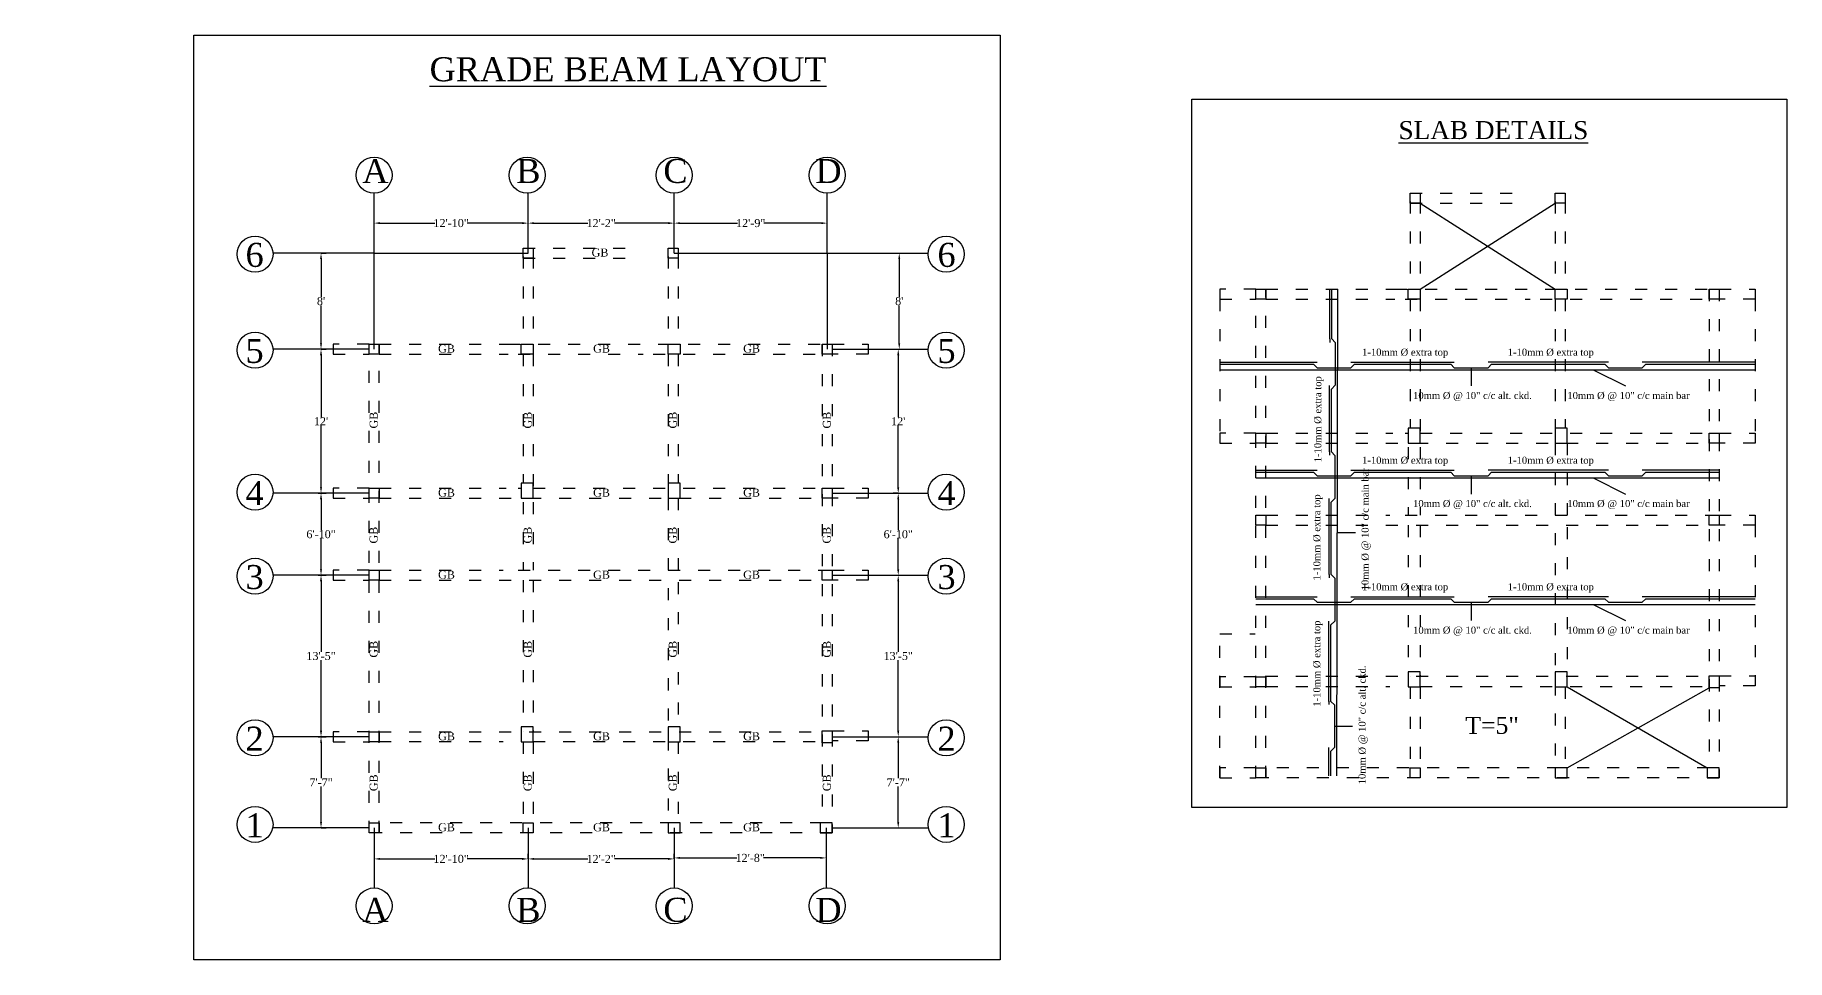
# Model space of a CAD drawing. Header units: inches. Extents: x -5597760 to 21122418, y -37133 to 23298423.
# Drawn here: x 3563 to 5314, y -23539 to -22614 of the extents above; entities that cross this region are included whole.
import ezdxf

# ---------------------------------------------------------------- set-up
doc = ezdxf.new("R2010")
doc.units = ezdxf.units.IN
doc.header["$MEASUREMENT"] = 0
doc.linetypes.add('ACAD_ISO03W100', pattern=[30, 12, -18])
doc.styles.add('RS6', font='times.ttf')
doc.styles.get("Standard").update_dxf_attribs({"font": 'times.ttf', "height": 8})
doc.dimstyles.get("Standard").update_dxf_attribs({"dimtxt": 7, "dimasz": 6, "dimexe": 5, "dimexo": 4, "dimgap": 0.09, "dimtad": 0, "dimtih": 1, "dimtoh": 1, "dimdec": 0, "dimzin": 0, "dimdsep": 46, "dimlunit": 3, "dimtxsty": 'Standard', "dimcen": 0.09, "dimadec": 0, "dimazin": 0, "dimtfac": 1, "dimtdec": 0, "dimtofl": 0, "dimtmove": 0, "dimatfit": 3, "dimfxl": 3, "dimfxlon": 1, "dimtolj": 1, "dimtzin": 0, "dimarcsym": 0})

# ---------------------------------------------------------------- blocks, each defined once
blk = doc.blocks.new('*D1108')
at = {"color": 0, "lineweight": -2, "transparency": 16777216}
for p, q in [((4201.9, -22802.5), (4201.9, -22797.5)), ((4354.9, -22802.5), (4354.9, -22797.5)), ((4207.9, -22802.5), (4265.1, -22802.5)), ((4348.9, -22802.5), (4291.7, -22802.5))]:
    blk.add_line(p, q, dxfattribs=at)
at = {"color": 0, "lineweight": 30, "transparency": 16777216}
for points in [[(4207.9, -22801.5), (4207.9, -22803.5), (4201.9, -22802.5)], [(4348.9, -22801.5), (4348.9, -22803.5), (4354.9, -22802.5)]]:
    blk.add_solid(points, dxfattribs=at)
at = {"layer": 'Defpoints', "color": 0, "lineweight": 30, "transparency": 16777216}
for p in [(4201.9, -22802.5), (4354.9, -22802.5), (4354.9, -22802.5)]:
    blk.add_point(p, dxfattribs=at)
at = {"color": 0, "transparency": 16777216, "insert": (4278.4, -22802.5), "char_height": 8, "attachment_point": 5}
blk.add_mtext('\\A1;12\'-9"', dxfattribs=at)
blk = doc.blocks.new('*D1109')
at = {"color": 0, "lineweight": -2, "transparency": 16777216}
for p, q in [((3845.9, -23072.5), (3853.9, -23072.5)), ((3848.9, -23078.5), (3848.9, -23109.3)), ((3848.9, -23148.5), (3848.9, -23117.7)), ((3848.9, -23154.5), (3853.9, -23154.5))]:
    blk.add_line(p, q, dxfattribs=at)
at = {"color": 0, "lineweight": 30, "transparency": 16777216}
for points in [[(3847.9, -23078.5), (3849.9, -23078.5), (3848.9, -23072.5)], [(3847.9, -23148.5), (3849.9, -23148.5), (3848.9, -23154.5)]]:
    blk.add_solid(points, dxfattribs=at)
at = {"layer": 'Defpoints', "color": 0, "lineweight": 30, "transparency": 16777216}
for p in [(3830.9, -23072.5), (3848.9, -23154.5), (3848.9, -23154.5)]:
    blk.add_point(p, dxfattribs=at)
at = {"color": 0, "transparency": 16777216, "insert": (3848.9, -23113.5), "char_height": 8, "attachment_point": 5}
blk.add_mtext('\\A1;6\'-10"', dxfattribs=at)
blk = doc.blocks.new('*D1110')
at = {"color": 0, "lineweight": -2, "transparency": 16777216}
for p, q in [((3845.9, -23154.5), (3853.9, -23154.5)), ((3848.9, -23160.5), (3848.9, -23231.1)), ((3848.9, -23309.9), (3848.9, -23239.4)), ((3848.9, -23315.9), (3853.9, -23315.9))]:
    blk.add_line(p, q, dxfattribs=at)
at = {"color": 0, "lineweight": 30, "transparency": 16777216}
for points in [[(3847.9, -23160.5), (3849.9, -23160.5), (3848.9, -23154.5)], [(3847.9, -23309.9), (3849.9, -23309.9), (3848.9, -23315.9)]]:
    blk.add_solid(points, dxfattribs=at)
at = {"layer": 'Defpoints', "color": 0, "lineweight": 30, "transparency": 16777216}
for p in [(3830.9, -23154.5), (3848.9, -23315.9), (3848.9, -23315.9)]:
    blk.add_point(p, dxfattribs=at)
at = {"color": 0, "transparency": 16777216, "insert": (3848.9, -23235.2), "char_height": 8, "attachment_point": 5}
blk.add_mtext('\\A1;13\'-5"', dxfattribs=at)
blk = doc.blocks.new('*D1111')
at = {"color": 0, "lineweight": -2, "transparency": 16777216}
for p, q in [((3845.9, -23315.9), (3853.9, -23315.9)), ((3848.9, -23321.9), (3848.9, -23357.3)), ((3848.9, -23401), (3848.9, -23365.6)), ((3848.9, -23407), (3853.9, -23407))]:
    blk.add_line(p, q, dxfattribs=at)
at = {"color": 0, "lineweight": 30, "transparency": 16777216}
for points in [[(3847.9, -23321.9), (3849.9, -23321.9), (3848.9, -23315.9)], [(3847.9, -23401), (3849.9, -23401), (3848.9, -23407)]]:
    blk.add_solid(points, dxfattribs=at)
at = {"layer": 'Defpoints', "color": 0, "lineweight": 30, "transparency": 16777216}
for p in [(3830.9, -23315.9), (3848.9, -23407), (3848.9, -23407)]:
    blk.add_point(p, dxfattribs=at)
at = {"color": 0, "transparency": 16777216, "insert": (3848.9, -23361.5), "char_height": 8, "attachment_point": 5}
blk.add_mtext('\\A1;7\'-7"', dxfattribs=at)
blk = doc.blocks.new('*D1112')
at = {"color": 0, "lineweight": -2, "transparency": 16777216}
for p, q in [((4201.9, -23437), (4201.9, -23442)), ((4207.9, -23437), (4264.6, -23437)), ((4347.9, -23437), (4291.2, -23437)), ((4353.9, -23437), (4353.9, -23442))]:
    blk.add_line(p, q, dxfattribs=at)
at = {"color": 0, "lineweight": 30, "transparency": 16777216}
for points in [[(4207.9, -23436), (4207.9, -23438), (4201.9, -23437)], [(4347.9, -23436), (4347.9, -23438), (4353.9, -23437)]]:
    blk.add_solid(points, dxfattribs=at)
at = {"layer": 'Defpoints', "color": 0, "lineweight": 30, "transparency": 16777216}
for p in [(4201.9, -23437), (4353.9, -23437), (4353.9, -23437)]:
    blk.add_point(p, dxfattribs=at)
at = {"color": 0, "transparency": 16777216, "insert": (4277.9, -23437), "char_height": 8, "attachment_point": 5}
blk.add_mtext('\\A1;12\'-8"', dxfattribs=at)
blk = doc.blocks.new('*D1113')
at = {"color": 0, "lineweight": -2, "transparency": 16777216}
for p, q in [((4422.9, -23154.5), (4430.9, -23154.5)), ((4425.9, -23160.5), (4425.9, -23231.1)), ((4425.9, -23309.9), (4425.9, -23239.4)), ((4425.9, -23315.9), (4430.9, -23315.9))]:
    blk.add_line(p, q, dxfattribs=at)
at = {"color": 0, "transparency": 16777216}
for points in [[(4424.9, -23160.5), (4426.9, -23160.5), (4425.9, -23154.5)], [(4424.9, -23309.9), (4426.9, -23309.9), (4425.9, -23315.9)]]:
    blk.add_solid(points, dxfattribs=at)
at = {"layer": 'Defpoints', "color": 0, "transparency": 16777216}
for p in [(2774.4, -23154.5), (4425.9, -23154.5), (4425.9, -23315.9)]:
    blk.add_point(p, dxfattribs=at)
at = {"color": 0, "transparency": 16777216, "insert": (4425.9, -23235.2), "char_height": 8, "attachment_point": 5}
blk.add_mtext('\\A1;13\'-5"', dxfattribs=at)
blk = doc.blocks.new('*D1114')
at = {"color": 0, "lineweight": -2, "transparency": 16777216}
for p, q in [((4422.9, -22928.5), (4430.9, -22928.5)), ((4425.9, -22934.5), (4425.9, -22996.4)), ((4425.9, -23066.5), (4425.9, -23004.6)), ((4425.9, -23072.5), (4430.9, -23072.5))]:
    blk.add_line(p, q, dxfattribs=at)
at = {"color": 0, "lineweight": 30, "transparency": 16777216}
for points in [[(4424.9, -22934.5), (4426.9, -22934.5), (4425.9, -22928.5)], [(4424.9, -23066.5), (4426.9, -23066.5), (4425.9, -23072.5)]]:
    blk.add_solid(points, dxfattribs=at)
at = {"layer": 'Defpoints', "color": 0, "lineweight": 30, "transparency": 16777216}
for p in [(4407.9, -22928.5), (4425.9, -22928.5), (4425.9, -23072.5)]:
    blk.add_point(p, dxfattribs=at)
at = {"color": 0, "transparency": 16777216, "insert": (4425.9, -23000.5), "char_height": 8, "attachment_point": 5}
blk.add_mtext("\\A1;12'", dxfattribs=at)
blk = doc.blocks.new('*D1115')
at = {"color": 0, "lineweight": -2, "transparency": 16777216}
for p, q in [((3901.9, -22802.5), (3901.9, -22797.5)), ((4055.9, -22802.5), (4055.9, -22797.5)), ((3907.9, -22802.5), (3962.6, -22802.5)), ((4049.9, -22802.5), (3995.1, -22802.5))]:
    blk.add_line(p, q, dxfattribs=at)
at = {"color": 0, "lineweight": 30, "transparency": 16777216}
for points in [[(3907.9, -22801.5), (3907.9, -22803.5), (3901.9, -22802.5)], [(4049.9, -22801.5), (4049.9, -22803.5), (4055.9, -22802.5)]]:
    blk.add_solid(points, dxfattribs=at)
at = {"layer": 'Defpoints', "color": 0, "lineweight": 30, "transparency": 16777216}
for p in [(3901.9, -22802.5), (4055.9, -22802.5), (4055.9, -22802.5)]:
    blk.add_point(p, dxfattribs=at)
at = {"color": 0, "transparency": 16777216, "insert": (3978.9, -22802.5), "char_height": 8, "attachment_point": 5}
blk.add_mtext('\\A1;12\'-10"', dxfattribs=at)
blk = doc.blocks.new('*D1105')
at = {"color": 0, "lineweight": -2, "transparency": 16777216}
for p, q in [((4055.9, -22802.5), (4055.9, -22797.5)), ((4201.9, -22802.5), (4201.9, -22797.5)), ((4061.9, -22802.5), (4115.6, -22802.5)), ((4195.9, -22802.5), (4142.2, -22802.5))]:
    blk.add_line(p, q, dxfattribs=at)
at = {"color": 0, "lineweight": 30, "transparency": 16777216}
for points in [[(4061.9, -22801.5), (4061.9, -22803.5), (4055.9, -22802.5)], [(4195.9, -22801.5), (4195.9, -22803.5), (4201.9, -22802.5)]]:
    blk.add_solid(points, dxfattribs=at)
at = {"layer": 'Defpoints', "color": 0, "lineweight": 30, "transparency": 16777216}
for p in [(4055.9, -22802.5), (4201.9, -22802.5), (4201.9, -22802.5)]:
    blk.add_point(p, dxfattribs=at)
at = {"color": 0, "transparency": 16777216, "insert": (4128.9, -22802.5), "char_height": 8, "attachment_point": 5}
blk.add_mtext('\\A1;12\'-2"', dxfattribs=at)
blk = doc.blocks.new('*D1116')
at = {"color": 0, "lineweight": -2, "transparency": 16777216}
for p, q in [((3901.9, -23438), (3901.9, -23443)), ((3907.9, -23438), (3962.6, -23438)), ((4049.9, -23438), (3995.1, -23438)), ((4055.9, -23438), (4055.9, -23443))]:
    blk.add_line(p, q, dxfattribs=at)
at = {"color": 0, "lineweight": 30, "transparency": 16777216}
for points in [[(3907.9, -23437), (3907.9, -23439), (3901.9, -23438)], [(4049.9, -23437), (4049.9, -23439), (4055.9, -23438)]]:
    blk.add_solid(points, dxfattribs=at)
at = {"layer": 'Defpoints', "color": 0, "lineweight": 30, "transparency": 16777216}
for p in [(3901.9, -23437), (4055.9, -23437), (4055.9, -23438)]:
    blk.add_point(p, dxfattribs=at)
at = {"color": 0, "transparency": 16777216, "insert": (3978.9, -23438), "char_height": 8, "attachment_point": 5}
blk.add_mtext('\\A1;12\'-10"', dxfattribs=at)
blk = doc.blocks.new('*D1106')
at = {"color": 0, "lineweight": -2, "transparency": 16777216}
for p, q in [((4055.9, -23438), (4055.9, -23433)), ((4061.9, -23438), (4115.6, -23438)), ((4195.9, -23438), (4142.2, -23438)), ((4201.9, -23438), (4201.9, -23433))]:
    blk.add_line(p, q, dxfattribs=at)
at = {"color": 0, "lineweight": 30, "transparency": 16777216}
for points in [[(4061.9, -23437), (4061.9, -23439), (4055.9, -23438)], [(4195.9, -23437), (4195.9, -23439), (4201.9, -23438)]]:
    blk.add_solid(points, dxfattribs=at)
at = {"layer": 'Defpoints', "color": 0, "lineweight": 30, "transparency": 16777216}
for p in [(4055.9, -23438), (4201.9, -23438), (4201.9, -23438)]:
    blk.add_point(p, dxfattribs=at)
at = {"color": 0, "transparency": 16777216, "insert": (4128.9, -23438), "char_height": 8, "attachment_point": 5}
blk.add_mtext('\\A1;12\'-2"', dxfattribs=at)
blk = doc.blocks.new('*D1117')
at = {"color": 0, "lineweight": -2, "transparency": 16777216}
for p, q in [((3848.9, -22928.5), (3853.9, -22928.5)), ((3848.9, -22934.5), (3848.9, -22996.4)), ((3848.9, -23066.5), (3848.9, -23004.6)), ((3848.9, -23072.5), (3853.9, -23072.5))]:
    blk.add_line(p, q, dxfattribs=at)
at = {"color": 0, "lineweight": 30, "transparency": 16777216}
for points in [[(3847.9, -22934.5), (3849.9, -22934.5), (3848.9, -22928.5)], [(3847.9, -23066.5), (3849.9, -23066.5), (3848.9, -23072.5)]]:
    blk.add_solid(points, dxfattribs=at)
at = {"layer": 'Defpoints', "color": 0, "lineweight": 30, "transparency": 16777216}
for p in [(3848.9, -22928.5), (3848.9, -22928.5), (3848.9, -23072.5)]:
    blk.add_point(p, dxfattribs=at)
at = {"color": 0, "transparency": 16777216, "insert": (3848.9, -23000.5), "char_height": 8, "attachment_point": 5}
blk.add_mtext("\\A1;12'", dxfattribs=at)
blk = doc.blocks.new('*D1118')
at = {"color": 0, "lineweight": -2, "transparency": 16777216}
for p, q in [((3848.9, -22832.5), (3853.9, -22832.5)), ((3848.9, -22838.5), (3848.9, -22876.3)), ((3848.9, -22922.5), (3848.9, -22884.7)), ((3848.9, -22928.5), (3853.9, -22928.5))]:
    blk.add_line(p, q, dxfattribs=at)
at = {"color": 0, "lineweight": 30, "transparency": 16777216}
for points in [[(3847.9, -22838.5), (3849.9, -22838.5), (3848.9, -22832.5)], [(3847.9, -22922.5), (3849.9, -22922.5), (3848.9, -22928.5)]]:
    blk.add_solid(points, dxfattribs=at)
at = {"layer": 'Defpoints', "color": 0, "lineweight": 30, "transparency": 16777216}
for p in [(3848.9, -22832.5), (3848.9, -22832.5), (3848.9, -22928.5)]:
    blk.add_point(p, dxfattribs=at)
at = {"color": 0, "transparency": 16777216, "insert": (3848.9, -22880.5), "char_height": 8, "attachment_point": 5}
blk.add_mtext("\\A1;8'", dxfattribs=at)
blk = doc.blocks.new('*D1119')
at = {"color": 0, "lineweight": -2, "transparency": 16777216}
for p, q in [((4426.9, -22832.5), (4431.9, -22832.5)), ((4426.9, -22838.5), (4426.9, -22876.3)), ((4426.9, -22922.5), (4426.9, -22884.7)), ((4426.9, -22928.5), (4431.9, -22928.5))]:
    blk.add_line(p, q, dxfattribs=at)
at = {"color": 0, "lineweight": 30, "transparency": 16777216}
for points in [[(4425.9, -22838.5), (4427.9, -22838.5), (4426.9, -22832.5)], [(4425.9, -22922.5), (4427.9, -22922.5), (4426.9, -22928.5)]]:
    blk.add_solid(points, dxfattribs=at)
at = {"layer": 'Defpoints', "color": 0, "lineweight": 30, "transparency": 16777216}
for p in [(4426.9, -22832.5), (4426.9, -22832.5), (4426.9, -22928.5)]:
    blk.add_point(p, dxfattribs=at)
at = {"color": 0, "transparency": 16777216, "insert": (4426.9, -22880.5), "char_height": 8, "attachment_point": 5}
blk.add_mtext("\\A1;8'", dxfattribs=at)
blk = doc.blocks.new('*D1107')
at = {"color": 0, "lineweight": -2, "transparency": 16777216}
for p, q in [((4425.9, -23072.5), (4420.9, -23072.5)), ((4425.9, -23078.5), (4425.9, -23109.3)), ((4425.9, -23148.5), (4425.9, -23117.7)), ((4425.9, -23154.5), (4430.9, -23154.5))]:
    blk.add_line(p, q, dxfattribs=at)
at = {"color": 0, "lineweight": 30, "transparency": 16777216}
for points in [[(4424.9, -23078.5), (4426.9, -23078.5), (4425.9, -23072.5)], [(4424.9, -23148.5), (4426.9, -23148.5), (4425.9, -23154.5)]]:
    blk.add_solid(points, dxfattribs=at)
at = {"layer": 'Defpoints', "color": 0, "lineweight": 30, "transparency": 16777216}
for p in [(4425.9, -23072.5), (4425.9, -23154.5), (4425.9, -23154.5)]:
    blk.add_point(p, dxfattribs=at)
at = {"color": 0, "transparency": 16777216, "insert": (4425.9, -23113.5), "char_height": 8, "attachment_point": 5}
blk.add_mtext('\\A1;6\'-10"', dxfattribs=at)
blk = doc.blocks.new('*D1120')
at = {"color": 0, "lineweight": -2, "transparency": 16777216}
for p, q in [((4425.9, -23315.9), (4430.9, -23315.9)), ((4425.9, -23321.9), (4425.9, -23357.3)), ((4425.9, -23401), (4425.9, -23365.6)), ((4425.9, -23407), (4430.9, -23407))]:
    blk.add_line(p, q, dxfattribs=at)
at = {"color": 0, "lineweight": 30, "transparency": 16777216}
for points in [[(4424.9, -23321.9), (4426.9, -23321.9), (4425.9, -23315.9)], [(4424.9, -23401), (4426.9, -23401), (4425.9, -23407)]]:
    blk.add_solid(points, dxfattribs=at)
at = {"layer": 'Defpoints', "color": 0, "lineweight": 30, "transparency": 16777216}
for p in [(4425.9, -23315.9), (4425.9, -23407), (4425.9, -23407)]:
    blk.add_point(p, dxfattribs=at)
at = {"color": 0, "transparency": 16777216, "insert": (4425.9, -23361.5), "char_height": 8, "attachment_point": 5}
blk.add_mtext('\\A1;7\'-7"', dxfattribs=at)

msp = doc.modelspace()

# ---------------------------------------------------------------- linework, layer by layer
at = {"lineweight": -3}
for p, q in [((3901.9, -22832.5), (3901.9, -22772.5)), ((3901.9, -22832.5), (3901.9, -22772.5)), ((4055.9, -22832.5), (4055.9, -22772.5)), ((4201.9, -22832.5), (4201.9, -22772.5)), ((4354.9, -22832.5), (4354.9, -22772.5)), ((3901.9, -22832.5), (3800.9, -22832.5)), ((4354.9, -22832.5), (4455.9, -22832.5)), ((3896.9, -22928.5), (3800.9, -22928.5)), ((4359.9, -22928.5), (4455.9, -22928.5)), ((3896.9, -23072.5), (3800.9, -23072.5)), ((4359.9, -23072.5), (4455.9, -23072.5)), ((3896.9, -23154.5), (3800.9, -23154.5)), ((4359.9, -23154.5), (4455.9, -23154.5)), ((3896.9, -23315.9), (3800.9, -23315.9)), ((4359.9, -23315.9), (4455.9, -23315.9)), ((3896.9, -23407), (3800.9, -23407)), ((3901.9, -23407), (3901.9, -23467)), ((4055.9, -23407), (4055.9, -23467)), ((4201.9, -23407), (4201.9, -23467)), ((4353.9, -23407), (4353.9, -23467)), ((4359.9, -23407), (4455.9, -23407))]:
    msp.add_line(p, q, dxfattribs=at)
at = {"color": 3, "linetype": 'ACAD_ISO03W100'}
for p, q in [((4937.5, -22772.5), (5057.5, -22772.5)), ((4937.5, -22780.9), (4937.5, -22868.5)), ((4937.5, -22782.5), (5057.5, -22782.5)), ((4947.5, -22780.9), (4947.5, -22868.5)), ((5082.5, -22780.9), (5082.5, -22868.5)), ((5092.5, -22780.9), (5092.5, -22868.5)), ((4050.9, -22827.5), (4170.9, -22827.5)), ((4050.9, -22835.9), (4050.9, -22923.5)), ((4060.9, -22835.9), (4060.9, -22923.5)), ((4195.9, -22835.9), (4195.9, -22923.5)), ((4205.9, -22835.9), (4205.9, -22923.5)), ((4050.9, -22837.5), (4170.9, -22837.5)), ((4783.5, -22868.5), (4747.5, -22868.5)), ((4747.5, -22868.5), (4747.5, -22878.5)), ((4783.5, -23357), (4783.5, -22868.5)), ((4793.5, -22868.5), (4922.5, -22868.5)), ((4793.5, -23357), (4793.5, -22868.5)), ((4922.5, -22868.5), (5246.5, -22868.5)), ((5236.5, -22868.5), (5236.5, -23347)), ((5246.5, -22868.5), (5246.5, -23357)), ((5246.5, -22868.5), (5282.5, -22868.5)), ((5282.5, -22868.5), (5282.5, -22878.5)), ((4747.5, -22878.5), (4783.5, -22878.5)), ((4747.5, -22878.5), (4747.5, -23012.5)), ((4793.5, -22878.5), (4922.5, -22878.5)), ((4932.5, -22878.5), (5057.5, -22878.5)), ((4937.5, -22878.5), (4937.5, -23007.5)), ((4947.5, -22878.5), (4947.5, -23012.5)), ((5067.5, -22878.5), (5236.5, -22878.5)), ((5082.5, -22878.5), (5082.5, -23010.5)), ((5092.5, -22878.5), (5092.5, -23007.5)), ((5282.5, -22878.5), (5246.5, -22878.5)), ((5282.5, -22878.5), (5282.5, -23012.5)), ((3896.9, -22923.5), (3860.9, -22923.5)), ((3860.9, -22923.5), (3860.9, -22933.5)), ((3896.9, -23412), (3896.9, -22923.5)), ((3906.9, -22923.5), (4035.9, -22923.5)), ((3906.9, -23412), (3906.9, -22923.5)), ((4035.9, -22923.5), (4359.9, -22923.5)), ((4349.9, -22923.5), (4349.9, -23402)), ((4359.9, -22923.5), (4359.9, -23412)), ((4359.9, -22923.5), (4395.9, -22923.5)), ((4395.9, -22923.5), (4395.9, -22933.5)), ((3860.9, -22933.5), (3896.9, -22933.5)), ((3906.9, -22933.5), (4035.9, -22933.5)), ((4045.9, -22933.5), (4170.9, -22933.5)), ((4050.9, -22933.5), (4050.9, -23062.5)), ((4060.9, -22933.5), (4060.9, -23067.5)), ((4180.9, -22933.5), (4349.9, -22933.5)), ((4195.9, -22933.5), (4195.9, -23065.5)), ((4205.9, -22933.5), (4205.9, -23062.5)), ((4395.9, -22933.5), (4359.9, -22933.5)), ((4783.5, -23012.5), (4747.5, -23012.5)), ((4747.5, -23012.5), (4747.5, -23022.5)), ((4747.5, -23022.5), (4783.5, -23022.5)), ((4793.5, -23012.5), (4920.5, -23012.5)), ((4793.5, -23022.5), (5236.5, -23022.5)), ((4932.5, -23012.5), (4935.5, -23012.5)), ((4935.5, -23026.5), (4935.5, -23094.5)), ((4947.5, -23012.5), (5082.5, -23012.5)), ((4947.5, -23026.5), (4947.5, -23094.5)), ((5082.5, -23022.5), (5082.5, -23344.5)), ((5094.5, -23022.5), (5094.5, -23094.5)), ((5097.5, -23012.5), (5236.5, -23012.5)), ((5246.5, -23012.5), (5282.5, -23012.5)), ((5282.5, -23022.5), (5246.5, -23022.5)), ((5282.5, -23012.5), (5282.5, -23022.5)), ((3896.9, -23067.5), (3860.9, -23067.5)), ((3860.9, -23067.5), (3860.9, -23077.5)), ((3860.9, -23077.5), (3896.9, -23077.5)), ((3906.9, -23067.5), (4033.9, -23067.5)), ((3906.9, -23077.5), (4349.9, -23077.5)), ((4045.9, -23067.5), (4048.9, -23067.5)), ((4050.9, -23081.5), (4050.9, -23149.5)), ((4060.9, -23067.5), (4195.9, -23067.5)), ((4060.9, -23081.5), (4060.9, -23149.5)), ((4195.9, -23077.5), (4195.9, -23399.5)), ((4205.9, -23077.5), (4205.9, -23149.5)), ((4210.9, -23067.5), (4349.9, -23067.5)), ((4359.9, -23067.5), (4395.9, -23067.5)), ((4395.9, -23077.5), (4359.9, -23077.5)), ((4395.9, -23067.5), (4395.9, -23077.5)), ((4793.5, -23094.5), (4917.5, -23094.5)), ((4932.5, -23094.5), (5236.5, -23094.5)), ((5246.5, -23094.5), (5282.5, -23094.5)), ((5282.5, -23094.5), (5282.5, -23104.5)), ((4793.5, -23104.5), (5236.5, -23104.5)), ((4935.5, -23104.5), (4935.5, -23256)), ((4947.5, -23104.5), (4947.5, -23256)), ((5094.5, -23106.5), (5094.5, -23254)), ((5282.5, -23104.5), (5246.5, -23104.5)), ((5282.5, -23104.5), (5282.5, -23255)), ((3896.9, -23149.5), (3860.9, -23149.5)), ((3860.9, -23149.5), (3860.9, -23159.5)), ((3906.9, -23149.5), (4030.9, -23149.5)), ((4045.9, -23149.5), (4349.9, -23149.5)), ((4359.9, -23149.5), (4395.9, -23149.5)), ((4395.9, -23149.5), (4395.9, -23159.5)), ((3860.9, -23159.5), (3896.9, -23159.5)), ((3906.9, -23159.5), (4349.9, -23159.5)), ((4050.9, -23159.5), (4050.9, -23306)), ((4060.9, -23159.5), (4060.9, -23311)), ((4205.9, -23161.5), (4205.9, -23306)), ((4395.9, -23159.5), (4359.9, -23159.5)), ((4747.5, -23357), (4747.5, -23213)), ((4747.5, -23213), (4782.8, -23213)), ((4783.5, -23255.9), (4747.5, -23255.9)), ((4747.5, -23255.9), (4747.5, -23265.9)), ((4793.5, -23255.5), (5236.5, -23255.5)), ((4937.5, -23255.9), (4937.5, -23256)), ((5246.5, -23255), (5282.5, -23255)), ((5282.5, -23255), (5282.5, -23265)), ((4747.5, -23265.9), (4783.5, -23265.9)), ((4793.5, -23265.5), (4917.5, -23265.5)), ((4937.5, -23266), (4937.5, -23347)), ((4947.5, -23265.5), (5236.5, -23265.5)), ((4947.5, -23266), (4947.5, -23347)), ((5092.5, -23266), (5092.5, -23344.5)), ((5282.5, -23265), (5246.5, -23265)), ((4359.9, -23310), (4395.9, -23310)), ((4395.9, -23310), (4395.9, -23320)), ((3896.9, -23310.9), (3860.9, -23310.9)), ((3860.9, -23310.9), (3860.9, -23320.9)), ((3860.9, -23320.9), (3896.9, -23320.9)), ((3906.9, -23310.9), (4349.9, -23310.9)), ((3906.9, -23320.5), (4030.9, -23320.5)), ((4050.9, -23310.9), (4050.9, -23311)), ((4050.9, -23321), (4050.9, -23402)), ((4060.9, -23320.5), (4349.9, -23320.5)), ((4060.9, -23321), (4060.9, -23402)), ((4205.9, -23321), (4205.9, -23399.5)), ((4395.9, -23320), (4359.9, -23320)), ((4783.5, -23347), (4747.5, -23347)), ((4747.5, -23347), (4747.5, -23357)), ((4747.5, -23357), (4783.5, -23357)), ((5246.5, -23357), (4783.5, -23357)), ((5236.5, -23347), (4793.5, -23347)), ((4359.9, -23412), (3896.9, -23412)), ((4349.9, -23402), (3906.9, -23402))]:
    msp.add_line(p, q, dxfattribs=at)
at = {"color": 1}
for p, q in [((4947.5, -22782.5), (5082.5, -22868.5)), ((4947.5, -22868.5), (5082.5, -22782.5)), ((5094.5, -23266), (5234.5, -23347)), ((5094.5, -23347), (5236.5, -23267))]:
    msp.add_line(p, q, dxfattribs=at)
for p, q in [((3901.9, -22923.5), (3901.9, -22832.5)), ((3901.9, -22832.5), (4049.9, -22832.5)), ((4049.9, -22832.5), (4055.9, -22832.5)), ((4201.9, -22832.5), (4354.9, -22832.5)), ((4354.9, -22832.5), (4354.9, -22923.5)), ((3901.9, -22928.5), (3901.9, -22923.5)), ((4354.9, -22923.5), (4354.9, -22928.5))]:
    msp.add_line(p, q)
at = {"color": 150}
for p, q in [((4857.2, -22918.2), (4857.3, -22868.5)), ((4859.2, -22918.2), (4859.3, -22868.5)), ((4864.3, -23354.9), (4865.3, -22868.5)), ((4857.2, -22918.2), (4857.2, -22921.7)), ((4878.3, -22941.5), (4981.7, -22941.5)), ((4856.9, -22968.4), (4856.9, -22964.8)), ((4856.9, -23031.2), (4856.9, -22968.4)), ((4858.9, -23031.2), (4858.9, -22968.4)), ((4856.9, -23031), (4856.9, -23034.5)), ((4878.3, -23049.5), (4981.7, -23049.5)), ((4856.7, -23081.4), (4856.7, -23077.8)), ((4856.7, -23153.8), (4856.7, -23081.4)), ((4858.7, -23153.8), (4858.7, -23081.4)), ((4856.7, -23153.6), (4856.7, -23157.2)), ((4878.3, -23176), (4981.7, -23176)), ((4856.3, -23204), (4856.3, -23200.5)), ((4856.3, -23280.5), (4856.3, -23204)), ((4858.3, -23280.5), (4858.3, -23204)), ((4856.3, -23280.3), (4856.3, -23283.8)), ((4856.3, -23330.4), (4856.3, -23326.8)), ((4856.3, -23354.9), (4856.3, -23330.4)), ((4858.3, -23354.9), (4858.3, -23330.4))]:
    msp.add_line(p, q, dxfattribs=at)
at = {"color": 7}
for p, q in [((4998.6, -22947), (4998.7, -22965.3)), ((5121.3, -22949.5), (5152.8, -22965.3)), ((4998.6, -23055), (4998.7, -23073.3)), ((5121.3, -23057.5), (5152.8, -23073.3)), ((4864.8, -23111.7), (4883.1, -23111.6)), ((4998.6, -23181.5), (4998.7, -23199.8)), ((5121.3, -23184), (5152.8, -23199.8)), ((4861.9, -23305.4), (4880.1, -23305.3))]:
    msp.add_line(p, q, dxfattribs=at)
for points in [[(3721.9, -22614.5), (4527.9, -22614.5), (4527.9, -23539), (3721.9, -23539)], [(4719.3, -22678.5), (5314.3, -22678.5), (5314.3, -23386.5), (4719.3, -23386.5)]]:
    msp.add_lwpolyline(points, close=True)
at = {"color": 1, "lineweight": 30}
for points in [[(4947.5, -22772.5), (4947.5, -22782.5), (4937.5, -22782.5), (4937.5, -22772.5)], [(5092.5, -22772.5), (5092.5, -22782.5), (5082.5, -22782.5), (5082.5, -22772.5)], [(4060.9, -22827.5), (4060.9, -22837.5), (4050.9, -22837.5), (4050.9, -22827.5)], [(4205.9, -22827.5), (4205.9, -22837.5), (4195.9, -22837.5), (4195.9, -22827.5)], [(4793.5, -22868.5), (4793.5, -22878.5), (4783.5, -22878.5), (4783.5, -22868.5)], [(4935.5, -22868.5), (4947.5, -22868.5), (4947.5, -22878.5), (4935.5, -22878.5)], [(5082.5, -22868.5), (5094.5, -22868.5), (5094.5, -22878.5), (5082.5, -22878.5)], [(5246.5, -22868.5), (5246.5, -22878.5), (5236.5, -22878.5), (5236.5, -22868.5)], [(3906.9, -22923.5), (3906.9, -22933.5), (3896.9, -22933.5), (3896.9, -22923.5)], [(4048.9, -22923.5), (4060.9, -22923.5), (4060.9, -22933.5), (4048.9, -22933.5)], [(4195.9, -22923.5), (4207.9, -22923.5), (4207.9, -22933.5), (4195.9, -22933.5)], [(4359.9, -22923.5), (4359.9, -22933.5), (4349.9, -22933.5), (4349.9, -22923.5)], [(4947.5, -23022.5), (4947.5, -23007.5), (4935.5, -23007.5), (4935.5, -23022.5)], [(4947.5, -23022.5), (4947.5, -23007.5), (4935.5, -23007.5), (4935.5, -23022.5)], [(5094.5, -23022.5), (5094.5, -23007.5), (5082.5, -23007.5), (5082.5, -23022.5)], [(5094.5, -23022.5), (5094.5, -23007.5), (5082.5, -23007.5), (5082.5, -23022.5)], [(4793.5, -23012.5), (4793.5, -23022.5), (4783.5, -23022.5), (4783.5, -23012.5)], [(5246.5, -23012.5), (5246.5, -23022.5), (5236.5, -23022.5), (5236.5, -23012.5)], [(4060.9, -23077.5), (4060.9, -23062.5), (4048.9, -23062.5), (4048.9, -23077.5)], [(4207.9, -23077.5), (4207.9, -23062.5), (4195.9, -23062.5), (4195.9, -23077.5)], [(3906.9, -23067.5), (3906.9, -23077.5), (3896.9, -23077.5), (3896.9, -23067.5)], [(4359.9, -23067.5), (4359.9, -23077.5), (4349.9, -23077.5), (4349.9, -23067.5)], [(4793.5, -23094.5), (4793.5, -23104.5), (4783.5, -23104.5), (4783.5, -23094.5)], [(5246.5, -23094.5), (5246.5, -23104.5), (5236.5, -23104.5), (5236.5, -23094.5)], [(3906.9, -23149.5), (3906.9, -23159.5), (3896.9, -23159.5), (3896.9, -23149.5)], [(4359.9, -23149.5), (4359.9, -23159.5), (4349.9, -23159.5), (4349.9, -23149.5)], [(4793.5, -23255.9), (4793.5, -23265.9), (4783.5, -23265.9), (4783.5, -23255.9)], [(4947.5, -23266), (4947.5, -23251), (4935.5, -23251), (4935.5, -23266)], [(4947.5, -23266), (4947.5, -23251), (4935.5, -23251), (4935.5, -23266)], [(5094.5, -23266), (5094.5, -23251), (5082.5, -23251), (5082.5, -23266)], [(5094.5, -23266), (5094.5, -23251), (5082.5, -23251), (5082.5, -23266)], [(5236.5, -23255), (5246.5, -23255), (5246.5, -23267), (5236.5, -23267)], [(4060.9, -23321), (4060.9, -23306), (4048.9, -23306), (4048.9, -23321)], [(4207.9, -23321), (4207.9, -23306), (4195.9, -23306), (4195.9, -23321)], [(4349.9, -23310), (4359.9, -23310), (4359.9, -23322), (4349.9, -23322)], [(3906.9, -23310.9), (3906.9, -23320.9), (3896.9, -23320.9), (3896.9, -23310.9)], [(4793.5, -23347), (4793.5, -23357), (4783.5, -23357), (4783.5, -23347)], [(4947.5, -23347), (4947.5, -23357), (4937.5, -23357), (4937.5, -23347)], [(5082.5, -23357), (5094.5, -23357), (5094.5, -23347), (5082.5, -23347)], [(5234.5, -23357), (5246.5, -23357), (5246.5, -23347), (5234.5, -23347)], [(3906.9, -23402), (3906.9, -23412), (3896.9, -23412), (3896.9, -23402)], [(4060.9, -23402), (4060.9, -23412), (4050.9, -23412), (4050.9, -23402)], [(4195.9, -23412), (4207.9, -23412), (4207.9, -23402), (4195.9, -23402)], [(4347.9, -23412), (4359.9, -23412), (4359.9, -23402), (4347.9, -23402)]]:
    msp.add_lwpolyline(points, close=True, dxfattribs=at)
at = {"color": 150}
for points in [[(4859.2, -22918.2), (4862.8, -22921.7), (4862.8, -22964.5), (4858.9, -22968.4)], [(4747.5, -22941.5), (4841, -22941.5), (4844.6, -22941.5)], [(5135.8, -22941.5), (5132.3, -22941.5), (5019, -22941.5), (5015.5, -22941.5)], [(5282.5, -22941.5), (5173.1, -22941.5), (5169.6, -22941.5)], [(4747.5, -22943.5), (4841, -22943.5), (4844.6, -22947), (4878.3, -22947), (4881.9, -22943.5), (4978.2, -22943.5), (4981.7, -22947), (5015.5, -22947), (5019, -22943.5), (5132.3, -22943.5), (5135.8, -22947), (5169.6, -22947), (5173.1, -22943.5), (5282.5, -22943.5)], [(5282.5, -22949.5), (5236.9, -22949.5), (4793.5, -22949.5), (4747.5, -22949.5)], [(4858.9, -23031.2), (4862.5, -23034.8), (4862.5, -23077.6), (4858.7, -23081.4)], [(4783.5, -23049.5), (4841, -23049.5), (4844.6, -23049.5)], [(4783.5, -23051.5), (4841, -23051.5), (4844.6, -23055), (4878.3, -23055), (4881.9, -23051.5), (4978.2, -23051.5), (4981.7, -23055), (5015.5, -23055), (5019, -23051.5), (5132.3, -23051.5), (5135.8, -23055), (5169.6, -23055), (5173.1, -23051.5), (5246.9, -23051.5)], [(5246.9, -23057.5), (5236.9, -23057.5), (4793.5, -23057.5), (4783.5, -23057.5)], [(5135.8, -23049.5), (5132.3, -23049.5), (5019, -23049.5), (5015.5, -23049.5)], [(5246.9, -23049.5), (5173.1, -23049.5), (5169.6, -23049.5)], [(4858.7, -23153.8), (4862.2, -23157.4), (4862.2, -23200.2), (4858.3, -23204)], [(4783.5, -23176), (4841, -23176), (4844.6, -23176)], [(4783.5, -23178), (4841, -23178), (4844.6, -23181.5), (4878.3, -23181.5), (4881.9, -23178), (4978.2, -23178), (4981.7, -23181.5), (5015.5, -23181.5), (5019, -23178), (5132.3, -23178), (5135.8, -23181.5), (5169.6, -23181.5), (5173.1, -23178), (5282.5, -23178)], [(5282.5, -23184), (5236.9, -23184), (4793.5, -23184), (4783.5, -23184)], [(5135.8, -23176), (5132.3, -23176), (5019, -23176), (5015.5, -23176)], [(5282.5, -23176), (5173.1, -23176), (5169.6, -23176)], [(4858.3, -23280.5), (4861.9, -23284), (4861.9, -23326.8), (4858.3, -23330.4)]]:
    msp.add_lwpolyline(points, dxfattribs=at)
at = {"lineweight": -3}
for centre in [(3901.9, -22754.5), (4054.9, -22754.5), (4201.9, -22754.5), (4354.9, -22754.5), (3782.9, -22833.5), (4473.9, -22833.5), (3782.9, -22929.5), (4473.9, -22929.5), (3782.9, -23071.5), (4473.9, -23071.5), (3782.9, -23155.5), (4473.9, -23155.5), (3782.9, -23316.9), (4473.9, -23316.9), (3782.9, -23403.5), (4473.9, -23403.5), (3901.9, -23485), (4054.9, -23485), (4201.9, -23485), (4354.9, -23485)]:
    msp.add_circle(centre, 18, dxfattribs=at)

# ---------------------------------------------------------------- texts
at = {"char_height": 24}
for s, width, gutter_width, insert, attachment_point in [('{\\L\\C1;GRADE BEAM LAYOUT}', 420.638, 120, (3957.4, -22636.7), 1), ('6', 24.402, 40, (3782.5, -22834.4), 5), ('6', 24.402, 40, (4474.2, -22834.4), 5), ('5', 24.402, 40, (3782.5, -22930.4), 5), ('5', 24.402, 40, (4474.2, -22930.4), 5), ('4', 24.402, 40, (3782.5, -23072.4), 5), ('4', 24.402, 40, (4474.2, -23072.4), 5), ('3', 24.402, 40, (3782.5, -23156.4), 5), ('3', 24.402, 40, (4474.2, -23156.4), 5), ('2', 24.402, 40, (3782.5, -23317.8), 5), ('2', 24.402, 40, (4474.2, -23317.8), 5), ('1', 24.402, 40, (3782.5, -23404.4), 5), ('1', 24.402, 40, (4474.2, -23404.4), 5)]:
    msp.add_mtext_dynamic_manual_height_columns(s, width=width, gutter_width=gutter_width, heights=[0], dxfattribs=dict(at, insert=insert, attachment_point=attachment_point))
at = {"insert": (4926, -22700.5), "char_height": 18.015, "attachment_point": 1, "style": 'RS6'}
msp.add_mtext_dynamic_manual_height_columns('{\\L\\C1;SLAB DETAILS}', width=323.199, gutter_width=120, heights=[0], dxfattribs=at)
at = {"lineweight": -3, "char_height": 24, "attachment_point": 5}
for s, insert in [('A', (3903.2, -22750.5)), ('B', (4056.2, -22750.5)), ('C', (4203.2, -22750.5)), ('D', (4356.2, -22750.5)), ('A', (3903.2, -23489)), ('B', (4056.2, -23489)), ('C', (4203.2, -23489)), ('D', (4356.2, -23489))]:
    msp.add_mtext_dynamic_manual_height_columns(s, width=25.426, gutter_width=40, heights=[0], dxfattribs=dict(at, insert=insert))
at = {"color": 3, "linetype": 'ACAD_ISO03W100', "lineweight": -3, "char_height": 8, "attachment_point": 1}
for insert in [(4119.4, -22827.9), (3965.9, -22923.9), (4120.9, -22923.9), (4270.9, -22923.9), (3965.9, -23067.9), (4120.9, -23067.9), (4270.9, -23067.9), (3965.9, -23149.9), (4120.9, -23149.9), (4270.9, -23149.9), (3965.9, -23311.4), (4120.9, -23311.4), (4270.9, -23311.4), (3965.9, -23402.4), (4120.9, -23402.4), (4270.9, -23402.4)]:
    msp.add_mtext_dynamic_manual_height_columns('{\\C256;GB}', width=40.035, gutter_width=40, heights=[0], dxfattribs=dict(at, insert=insert))
at = {"color": 0, "char_height": 7.006, "attachment_point": 1}
for s, width, insert in [('{\\C256;\\c0;1-10mm %%C extra top}', 144, (4889.6, -22928)), ('{\\C256;\\c0;1-10mm %%C extra top}', 136.25, (5035.2, -22928)), ('{\\C256;\\c0;10mm %%C @ 10" c/c alt. ckd.}', 181, (4940.6, -22971.3)), ('{\\C256;\\c0;10mm %%C @ 10" c/c main bar}', 192, (5094.8, -22971.3)), ('{\\C256;\\c0;1-10mm %%C extra top}', 144, (4889.6, -23036)), ('{\\C256;\\c0;1-10mm %%C extra top}', 136.25, (5035.2, -23036)), ('{\\C256;\\c0;10mm %%C @ 10" c/c alt. ckd.}', 181, (4940.6, -23079.3)), ('{\\C256;\\c0;10mm %%C @ 10" c/c main bar}', 192, (5094.8, -23079.3)), ('{\\C256;\\c0;1-10mm %%C extra top}', 144, (4889.6, -23162.5)), ('{\\C256;\\c0;1-10mm %%C extra top}', 136.25, (5035.2, -23162.5)), ('{\\C256;\\c0;10mm %%C @ 10" c/c alt. ckd.}', 181, (4940.6, -23205.8)), ('{\\C256;\\c0;10mm %%C @ 10" c/c main bar}', 192, (5094.8, -23205.8))]:
    msp.add_mtext_dynamic_manual_height_columns(s, width=width, gutter_width=20, heights=[0], dxfattribs=dict(at, insert=insert))
at = {"color": 0, "char_height": 7.006, "attachment_point": 1, "rotation": 90}
for s, width, insert in [('{\\C256;\\c0;1-10mm %%C extra top}', 137.732, (4841.8, -23041.6)), ('{\\C256;\\c0;10mm %%C @ 10" c/c main bar}', 184.653, (4889.1, -23169.6)), ('{\\C256;\\c0;1-10mm %%C extra top}', 136.732, (4840.8, -23159.7)), ('{\\C256;\\c0;1-10mm %%C extra top}', 135.232, (4840.8, -23285.8)), ('{\\C256;\\c0;10mm %%C @ 10" c/c alt. ckd.}', 185.959, (4886.1, -23363.4))]:
    msp.add_mtext_dynamic_manual_height_columns(s, width=width, gutter_width=20, heights=[0], dxfattribs=dict(at, insert=insert))
at = {"color": 3, "linetype": 'ACAD_ISO03W100', "lineweight": -3, "char_height": 8, "attachment_point": 1, "rotation": 90}
for insert in [(3897.5, -23007.8), (4051.5, -23007.8), (4196.5, -23007.8), (4350.5, -23007.8), (3897.4, -23122.8), (4051.4, -23122.8), (4196.4, -23122.8), (4350.4, -23122.8), (3897.5, -23236.8), (4051.5, -23236.8), (4196.5, -23236.8), (4350.5, -23236.8), (3897.5, -23370.3), (4051.5, -23370.3), (4196.5, -23370.3), (4350.5, -23370.3)]:
    msp.add_mtext_dynamic_manual_height_columns('{\\C256;GB}', width=40.035, gutter_width=40, heights=[0], dxfattribs=dict(at, insert=insert))
at = {"color": 150, "insert": (4992.8, -23296), "char_height": 17.01, "attachment_point": 1}
msp.add_mtext_dynamic_manual_height_columns('{\\C1;T=5"}', width=36.353, gutter_width=20, heights=[0], dxfattribs=at)

# ---------------------------------------------------------------- dimensions: what is measured, and where the dimension line sits
for base, p1, p2, picture, middle in [((4055.9, -22802.5), (3901.9, -22802.5), (4055.9, -22802.5), '*D1115', (3978.9, -22802.5)), ((4201.9, -22802.5), (4055.9, -22802.5), (4201.9, -22802.5), '*D1105', (4128.9, -22802.5)), ((4354.9, -22802.5), (4201.9, -22802.5), (4354.9, -22802.5), '*D1108', (4278.4, -22802.5)), ((4055.9, -23438), (3901.9, -23437), (4055.9, -23437), '*D1116', (3978.9, -23438)), ((4201.9, -23438), (4055.9, -23438), (4201.9, -23438), '*D1106', (4128.9, -23438)), ((4353.9, -23437), (4201.9, -23437), (4353.9, -23437), '*D1112', (4277.9, -23437))]:
    dim = msp.add_linear_dim(base=base, p1=p1, p2=p2, dimstyle='Standard')
    dim.commit()
    dim.dimension.update_dxf_attribs({"geometry": picture, "text_midpoint": middle})
for base, p1, p2, picture, middle in [((3848.9, -22832.5), (3848.9, -22928.5), (3848.9, -22832.5), '*D1118', (3848.9, -22880.5)), ((4426.9, -22832.5), (4426.9, -22928.5), (4426.9, -22832.5), '*D1119', (4426.9, -22880.5)), ((3848.9, -22928.5), (3848.9, -23072.5), (3848.9, -22928.5), '*D1117', (3848.9, -23000.5)), ((4425.9, -22928.5), (4425.9, -23072.5), (4407.9, -22928.5), '*D1114', (4425.9, -23000.5)), ((3848.9, -23154.5), (3830.9, -23072.5), (3848.9, -23154.5), '*D1109', (3848.9, -23113.5)), ((4425.9, -23154.5), (4425.9, -23072.5), (4425.9, -23154.5), '*D1107', (4425.9, -23113.5)), ((4425.9, -23154.5), (4425.9, -23315.9), (2774.4, -23154.5), '*D1113', (4425.9, -23235.2)), ((3848.9, -23315.9), (3830.9, -23154.5), (3848.9, -23315.9), '*D1110', (3848.9, -23235.2)), ((3848.9, -23407), (3830.9, -23315.9), (3848.9, -23407), '*D1111', (3848.9, -23361.5)), ((4425.9, -23407), (4425.9, -23315.9), (4425.9, -23407), '*D1120', (4425.9, -23361.5))]:
    dim = msp.add_linear_dim(base=base, p1=p1, p2=p2, angle=90, dimstyle='Standard')
    dim.commit()
    dim.dimension.update_dxf_attribs({"geometry": picture, "text_midpoint": middle})

doc.saveas('drawing.dxf')
